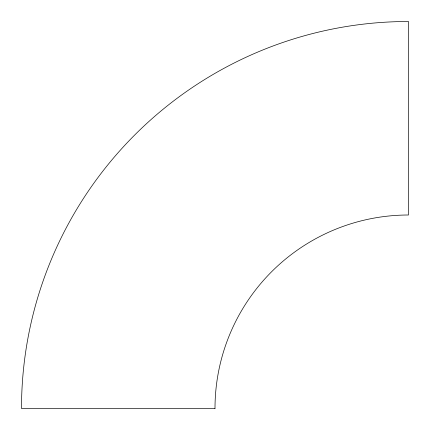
<?xml version="1.0" encoding="UTF-8"?>
<svg xmlns="http://www.w3.org/2000/svg" width="430" height="430" viewBox="0 0 430 430"><rect width="100%" height="100%" fill="white"/><g stroke="black" fill="none" stroke-linecap="round" stroke-linejoin="round"><path stroke-width="0.64" d="M215 408.5L21.5 408.5A387 387 0 0 1 408.5 21.5L408.5 215A193.5 193.5 0 0 0 215 408.5"/></g></svg>
